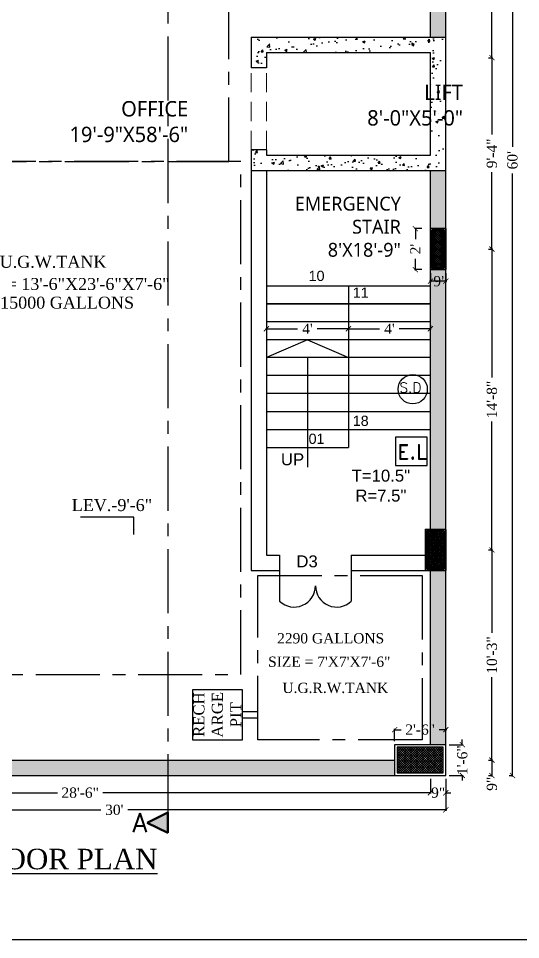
# Model space of a CAD drawing. Header units: inches. Extents: x 137014 to 144844, y -150241 to -148176.
# Drawn here: x 137308 to 137602, y -150239 to -149700 of the extents above; entities that cross this region are included whole.
import ezdxf

# ---------------------------------------------------------------- set-up
doc = ezdxf.new("R2010")
doc.units = ezdxf.units.IN
doc.header["$LTSCALE"] = 15
doc.header["$MEASUREMENT"] = 0
doc.header["$PDMODE"] = 2
for name, pattern in [('ACAD_ISO04W100', [30, 24, -3, 0, -3]), ('CENTER', [2, 1.25, -0.25, 0.25, -0.25]), ('DASHEDX2', [1.5, 1, -0.5]), ('HIDDEN', [0.375, 0.25, -0.125])]:
    doc.linetypes.add(name, pattern=pattern)
doc.layers.get('0').update_dxf_attribs({"linetype": 'CONTINUOUS'})
doc.layers.get('Defpoints').update_dxf_attribs({"linetype": 'CONTINUOUS'})
for name, color, linetype in [('center line', 7, 'ACAD_ISO04W100'), ('COLUMN', 4, 'CONTINUOUS'), ('Column Hatch', 32, 'CONTINUOUS'), ('dimenion', 8, 'CONTINUOUS'), ('door', 74, 'CONTINUOUS'), ('dooted', 7, 'DASHEDX2'), ('HACH', 8, 'CONTINUOUS'), ('HATCH', 252, 'CONTINUOUS'), ('stair', 31, 'CONTINUOUS'), ('TEXT', 2, 'CONTINUOUS'), ('TXT', 3, 'CONTINUOUS')]:
    doc.layers.add(name, color=color, linetype=linetype)
for name, color, linetype, lineweight in [('DIMENSION', 251, 'CONTINUOUS', 15), ('DOTTED', 255, 'HIDDEN', 5), ('tex2', 2, 'CONTINUOUS', 0), ('WALL', 1, 'CONTINUOUS', 30), ('WALLS', 1, 'CONTINUOUS', 50)]:
    doc.layers.add(name, color=color, linetype=linetype, lineweight=lineweight)
doc.styles.add('arial', font='times.ttf')
doc.styles.add('ROMANS', font='romans.shx')
doc.styles.get("Standard").update_dxf_attribs({"font": 'romand.shx', "height": 8})
doc.styles.add('times', font='times.ttf', dxfattribs={"height": 6})
doc.dimstyles.new('ms-4', dxfattribs={"dimscale": 96, "dimtxt": 0.0625, "dimasz": 0.03125, "dimexe": 0.03125, "dimexo": 0.03125, "dimgap": 0.02, "dimtad": 0, "dimdec": 1, "dimzin": 0, "dimdsep": 46, "dimlunit": 4, "dimtxsty": 'arial', "dimblk": 'ARCHTICK', "dimcen": 0.09, "dimdle": 0.03125, "dimclrt": 3, "dimadec": 0, "dimazin": 0, "dimtfac": 1, "dimtdec": 1, "dimtofl": 0, "dimtmove": 2, "dimatfit": 3, "dimfxl": 1, "dimtolj": 1, "dimtzin": 0, "dimarcsym": 0})
doc.dimstyles.new('NAUMAN', dxfattribs={"dimtxt": 7, "dimasz": 3, "dimexe": 0.5, "dimexo": 2, "dimgap": 3, "dimtad": 0, "dimdec": 1, "dimzin": 0, "dimdsep": 46, "dimlunit": 4, "dimtxsty": 'times', "dimblk1": 'ARCHTICK', "dimblk2": 'ARCHTICK', "dimsah": 1, "dimcen": 0, "dimdle": 0.5, "dimclrd": 256, "dimclre": 256, "dimclrt": 2, "dimadec": 0, "dimazin": 0, "dimtfac": 1, "dimtdec": 1, "dimtix": 1, "dimtofl": 0, "dimtmove": 1, "dimatfit": 3, "dimldrblk": 'ARCHTICK', "dimfxl": 4, "dimtolj": 1, "dimtzin": 0, "dimarcsym": 0})
pattern_1 = [(50, (0, 0), (14.34520365, -1.2550427), [1.5, -16.5]), (355, (0, 0), (-2.7750267, 15.0438427), [1.2, -13.2]), (100.4514445, (1.195, -0.105), (11.5701769, 13.7887998), [1.2748038, -14.0228422]), (46.1842, (0, 4), (21.3448266, -3.3103856), [2.25, -24.75]), (96.635635, (1.779, 3.724), (18.693239, 19.482372), [1.9122068, -21.0342752]), (351.184164, (0, 4), (18.693239, 19.482372), [1.8, -19.8]), (21, (2, 3), (11.93814104, -8.0523778), [1.5, -16.5]), (326, (2, 3), (4.8663066, 14.5030009), [1.2, -13.2]), (71.451445, (2.995, 2.329), (16.8044475, 6.4506231), [1.2748038, -14.0228422]), (37.5, (0, 0), (0.2431971, 6.65787708), [0, -13.04, 0, -13.4, 0, -13.25]), (7.5, (0, 0), (5.26139075, 7.88823424), [0, -7.64, 0, -12.74, 0, -5.05]), (327.5, (-4.46, 0), (10.67644872, -0.45109743), [0, -5, 0, -15.6, 0, -20.7]), (317.5, (-6.46, 0), (11.6637234, 2.00209965), [0, -6.5, 0, -10.36, 0, -14.7])]

# ---------------------------------------------------------------- blocks, each defined once
blk = doc.blocks.new('_ARCHTICK')
at = {"color": 0, "linetype": 'ByBlock', "const_width": 0.15}
blk.add_lwpolyline([(-0.5, -0.5), (0.5, 0.5)], dxfattribs=at)
blk = doc.blocks.new('*D108')
at = {"layer": 'Defpoints', "color": 0, "ltscale": 5, "transparency": 16777216}
for p in [(137207.64, -150143.09), (137549.64, -150143.09), (137207.64, -150153.16)]:
    blk.add_point(p, dxfattribs=at)
at = {"layer": 'dimenion', "lineweight": -2, "ltscale": 5, "transparency": 16777216}
for p, q in [((137207.64, -150145.09), (137207.64, -150153.66)), ((137549.64, -150145.09), (137549.64, -150153.66)), ((137207.14, -150153.16), (137331.24, -150153.16)), ((137550.14, -150153.16), (137357.91, -150153.16))]:
    blk.add_line(p, q, dxfattribs=at)
at = {"layer": 'dimenion', "lineweight": -2, "ltscale": 5, "transparency": 16777216, "xscale": 3, "yscale": 3, "zscale": 3, "rotation": 180}
blk.add_blockref('_ARCHTICK', (137207.64, -150153.16), dxfattribs=at)
at = {"layer": 'dimenion', "lineweight": -2, "ltscale": 5, "transparency": 16777216, "xscale": 3, "yscale": 3, "zscale": 3}
blk.add_blockref('_ARCHTICK', (137549.64, -150153.16), dxfattribs=at)
at = {"layer": 'dimenion', "color": 2, "ltscale": 5, "transparency": 16777216, "insert": (137344.58, -150153.16), "char_height": 6, "attachment_point": 5, "style": 'times'}
blk.add_mtext('\\A1;28\'-6"', dxfattribs=at)
blk = doc.blocks.new('*D110')
at = {"layer": 'Defpoints', "color": 0, "ltscale": 5, "transparency": 16777216}
for p in [(137549.64, -150143.09), (137558.64, -150143.09), (137549.64, -150153.16)]:
    blk.add_point(p, dxfattribs=at)
at = {"layer": 'dimenion', "lineweight": -2, "ltscale": 5, "transparency": 16777216}
for p, q in [((137549.64, -150145.09), (137549.64, -150153.66)), ((137558.64, -150145.09), (137558.64, -150153.66)), ((137549.64, -150153.16), (137546.64, -150153.16)), ((137558.64, -150153.16), (137561.64, -150153.16))]:
    blk.add_line(p, q, dxfattribs=at)
at = {"layer": 'dimenion', "lineweight": -2, "ltscale": 5, "transparency": 16777216, "xscale": 3, "yscale": 3, "zscale": 3}
blk.add_blockref('_ARCHTICK', (137549.64, -150153.16), dxfattribs=at)
at = {"layer": 'dimenion', "lineweight": -2, "ltscale": 5, "transparency": 16777216, "xscale": 3, "yscale": 3, "zscale": 3, "rotation": 180}
blk.add_blockref('_ARCHTICK', (137558.64, -150153.16), dxfattribs=at)
at = {"layer": 'dimenion', "color": 2, "ltscale": 5, "transparency": 16777216, "insert": (137554.14, -150153.16), "char_height": 6, "attachment_point": 5, "style": 'times'}
blk.add_mtext('\\A1;9"', dxfattribs=at)
blk = doc.blocks.new('*D111')
at = {"layer": 'Defpoints', "color": 0, "ltscale": 5, "transparency": 16777216}
for p in [(137198.64, -150143.09), (137558.64, -150143.09), (137198.64, -150163.2)]:
    blk.add_point(p, dxfattribs=at)
at = {"layer": 'dimenion', "lineweight": -2, "ltscale": 5, "transparency": 16777216}
for p, q in [((137198.64, -150145.09), (137198.64, -150163.7)), ((137558.64, -150145.09), (137558.64, -150163.7)), ((137198.14, -150163.2), (137356.67, -150163.2)), ((137559.14, -150163.2), (137372.39, -150163.2))]:
    blk.add_line(p, q, dxfattribs=at)
at = {"layer": 'dimenion', "lineweight": -2, "ltscale": 5, "transparency": 16777216, "xscale": 3, "yscale": 3, "zscale": 3, "rotation": 180}
blk.add_blockref('_ARCHTICK', (137198.64, -150163.2), dxfattribs=at)
at = {"layer": 'dimenion', "lineweight": -2, "ltscale": 5, "transparency": 16777216, "xscale": 3, "yscale": 3, "zscale": 3}
blk.add_blockref('_ARCHTICK', (137558.64, -150163.2), dxfattribs=at)
at = {"layer": 'dimenion', "color": 2, "ltscale": 5, "transparency": 16777216, "insert": (137364.53, -150163.2), "char_height": 6, "attachment_point": 5, "style": 'times'}
blk.add_mtext("\\A1;30'", dxfattribs=at)
blk = doc.blocks.new('*D112')
at = {"layer": 'Defpoints', "color": 0, "ltscale": 5, "transparency": 16777216}
for p in [(137501.64, -149877.59), (137549.64, -149877.59), (137549.64, -149881.65)]:
    blk.add_point(p, dxfattribs=at)
at = {"layer": 'dimenion', "lineweight": -2, "ltscale": 5, "transparency": 16777216}
for p, q in [((137501.14, -149881.65), (137519.89, -149881.65)), ((137501.64, -149879.59), (137501.64, -149882.15)), ((137550.14, -149881.65), (137531.4, -149881.65)), ((137549.64, -149879.59), (137549.64, -149882.15))]:
    blk.add_line(p, q, dxfattribs=at)
at = {"layer": 'dimenion', "lineweight": -2, "ltscale": 5, "transparency": 16777216, "xscale": 3, "yscale": 3, "zscale": 3, "rotation": 180}
blk.add_blockref('_ARCHTICK', (137501.64, -149881.65), dxfattribs=at)
at = {"layer": 'dimenion', "lineweight": -2, "ltscale": 5, "transparency": 16777216, "xscale": 3, "yscale": 3, "zscale": 3}
blk.add_blockref('_ARCHTICK', (137549.64, -149881.65), dxfattribs=at)
at = {"layer": 'dimenion', "color": 2, "ltscale": 5, "transparency": 16777216, "insert": (137525.64, -149881.65), "char_height": 6, "attachment_point": 5, "style": 'times'}
blk.add_mtext("\\A1;4'", dxfattribs=at)
blk = doc.blocks.new('*D113')
at = {"layer": 'Defpoints', "color": 0, "ltscale": 5, "transparency": 16777216}
for p in [(137453.64, -149877.59), (137501.64, -149877.59), (137453.64, -149881.65)]:
    blk.add_point(p, dxfattribs=at)
at = {"layer": 'dimenion', "lineweight": -2, "ltscale": 5, "transparency": 16777216}
for p, q in [((137453.14, -149881.65), (137471.89, -149881.65)), ((137453.64, -149879.59), (137453.64, -149882.15)), ((137502.14, -149881.65), (137483.4, -149881.65)), ((137501.64, -149879.59), (137501.64, -149882.15))]:
    blk.add_line(p, q, dxfattribs=at)
at = {"layer": 'dimenion', "lineweight": -2, "ltscale": 5, "transparency": 16777216, "xscale": 3, "yscale": 3, "zscale": 3, "rotation": 180}
blk.add_blockref('_ARCHTICK', (137453.64, -149881.65), dxfattribs=at)
at = {"layer": 'dimenion', "lineweight": -2, "ltscale": 5, "transparency": 16777216, "xscale": 3, "yscale": 3, "zscale": 3}
blk.add_blockref('_ARCHTICK', (137501.64, -149881.65), dxfattribs=at)
at = {"layer": 'dimenion', "color": 2, "ltscale": 5, "transparency": 16777216, "insert": (137477.64, -149881.65), "char_height": 6, "attachment_point": 5, "style": 'times'}
blk.add_mtext("\\A1;4'", dxfattribs=at)
blk = doc.blocks.new('*D119')
at = {"layer": 'Defpoints', "color": 0, "ltscale": 5, "transparency": 16777216}
for p in [(137546.64, -149823.09), (137540.8, -149847.09), (137546.64, -149847.09)]:
    blk.add_point(p, dxfattribs=at)
at = {"layer": 'dimenion', "lineweight": -2, "ltscale": 5, "transparency": 16777216}
for p, q in [((137544.64, -149823.09), (137540.3, -149823.09)), ((137540.8, -149822.59), (137540.8, -149829.36)), ((137540.8, -149847.59), (137540.8, -149840.82)), ((137544.64, -149847.09), (137540.3, -149847.09))]:
    blk.add_line(p, q, dxfattribs=at)
at = {"layer": 'dimenion', "lineweight": -2, "ltscale": 5, "transparency": 16777216, "xscale": 3, "yscale": 3, "zscale": 3}
for p, rotation in [((137540.8, -149823.09), 90), ((137540.8, -149847.09), 270)]:
    blk.add_blockref('_ARCHTICK', p, dxfattribs=dict(at, rotation=rotation))
at = {"layer": 'dimenion', "color": 2, "ltscale": 5, "transparency": 16777216, "insert": (137540.8, -149835.09), "char_height": 6, "attachment_point": 5, "rotation": 90, "style": 'times'}
blk.add_mtext("\\A1;2'", dxfattribs=at)
blk = doc.blocks.new('*D120')
at = {"layer": 'Defpoints', "color": 0, "ltscale": 5, "transparency": 16777216}
for p in [(137549.64, -149847.09), (137558.64, -149847.09), (137549.64, -149853.87)]:
    blk.add_point(p, dxfattribs=at)
at = {"layer": 'dimenion', "lineweight": -2, "ltscale": 5, "transparency": 16777216}
for p, q in [((137549.64, -149849.09), (137549.64, -149854.37)), ((137558.64, -149849.09), (137558.64, -149854.37)), ((137559.14, -149853.87), (137549.14, -149853.87))]:
    blk.add_line(p, q, dxfattribs=at)
at = {"layer": 'dimenion', "lineweight": -2, "ltscale": 5, "transparency": 16777216, "xscale": 3, "yscale": 3, "zscale": 3, "rotation": 180}
blk.add_blockref('_ARCHTICK', (137549.64, -149853.87), dxfattribs=at)
at = {"layer": 'dimenion', "lineweight": -2, "ltscale": 5, "transparency": 16777216, "xscale": 3, "yscale": 3, "zscale": 3}
blk.add_blockref('_ARCHTICK', (137558.64, -149853.87), dxfattribs=at)
at = {"layer": 'dimenion', "color": 2, "ltscale": 5, "transparency": 16777216, "insert": (137555.44, -149853.87), "char_height": 6, "attachment_point": 5, "style": 'times'}
blk.add_mtext('\\A1;9"', dxfattribs=at)
blk = doc.blocks.new('ddd')
at = {"layer": 'Column Hatch', "lineweight": 35}
h = blk.add_hatch(dxfattribs=at)
h.set_pattern_fill('ANSI37', color=256, scale=6, angle=270)
h.paths.add_polyline_path([(1, -23), (11, -23), (11, -1), (1, -1)])
at = {"layer": 'COLUMN', "lineweight": 35}
blk.add_lwpolyline([(0, -24), (12, -24), (12, 0), (0, 0)], close=True, dxfattribs=at)
at = {"layer": 'Column Hatch', "lineweight": 35}
blk.add_lwpolyline([(1, -23), (11, -23), (11, -1), (1, -1)], close=True, dxfattribs=at)
blk = doc.blocks.new('VFGBDFDGH')
at = {"layer": 'center line', "linetype": 'CENTER', "ltscale": 2}
for p, q in [((137416.66, -149537.91), (137200.66, -149537.91)), ((137200.66, -149537.91), (137200.66, -149783.91)), ((137416.66, -149783.91), (137416.66, -149537.91)), ((137200.66, -149783.91), (137416.66, -149783.91))]:
    blk.add_line(p, q, dxfattribs=at)
at = {"layer": 'tex2', "ltscale": 3, "char_height": 7, "width": 183.226, "attachment_point": 5, "style": 'times'}
for s, insert in [('\\A1;U.G.W.TANK', (137320.31, -149615.61)), ('\\A1;FOR F.F', (137321.03, -149626.29)), ('\\A1;SIZE = 17\'X19\'X7\'-6"', (137321.7, -149636.17)), ('\\A1;15000 GALLONS', (137318.58, -149645.33))]:
    blk.add_mtext(s, dxfattribs=dict(at, insert=insert))
blk = doc.blocks.new('GHUKGLKLHJKLJHLKJL')
at = {"layer": 'center line', "linetype": 'CENTER', "ltscale": 2}
blk.add_lwpolyline([(137420.55, -150083.91), (137420.55, -149783.91), (137240.55, -149783.91), (137240.55, -150083.91)], close=True, dxfattribs=at)
at = {"layer": 'tex2', "ltscale": 3, "char_height": 7, "width": 183.226, "attachment_point": 5, "style": 'times'}
for s, insert in [('\\A1;U.G.W.TANK', (137310.7, -149842.6)), ('\\A1;SIZE = 13\'-6"X23\'-6"X7\'-6"', (137318.71, -149855.54)), ('\\A1;15000 GALLONS', (137318.91, -149866.47))]:
    blk.add_mtext(s, dxfattribs=dict(at, insert=insert))
blk = doc.blocks.new('C BGFDHDGHDH')
at = {"layer": 'center line', "linetype": 'CENTER', "ltscale": 2}
for p, q in [((137430.54, -150122.29), (137430.54, -150026.09)), ((137430.54, -150026.09), (137526.74, -150026.09)), ((137526.74, -150026.09), (137526.74, -150122.29)), ((137526.74, -150122.29), (137430.54, -150122.29))]:
    blk.add_line(p, q, dxfattribs=at)
at = {"layer": 'center line', "linetype": 'CENTER', "ltscale": 5}
for p, q in [((137392.39, -150093.03), (137392.39, -150122.29)), ((137421.54, -150093.03), (137392.39, -150093.03)), ((137421.54, -150122.29), (137421.54, -150093.03)), ((137430.54, -150105.91), (137421.54, -150105.91)), ((137430.54, -150109.63), (137421.54, -150109.63)), ((137392.39, -150122.29), (137421.54, -150122.29))]:
    blk.add_line(p, q, dxfattribs=at)
at = {"layer": 'tex2', "ltscale": 3, "char_height": 6, "width": 104.9997, "attachment_point": 5, "style": 'times'}
for s, insert in [('\\A1;2290 GALLONS', (137473.21, -150062.83)), ('\\A1;SIZE = 7\'X7\'X7\'-6"', (137472.4, -150076.54)), ('\\A1;U.G.R.W.TANK', (137475.95, -150091.88))]:
    blk.add_mtext(s, dxfattribs=dict(at, insert=insert))
at = {"layer": 'TEXT', "insert": (137406.85, -150107.51), "char_height": 6.48, "attachment_point": 5, "rotation": 89.7998, "style": 'arial'}
blk.add_mtext('RECH\\PARGE\\PPIT', dxfattribs=at)
blk = doc.blocks.new('*D295')
at = {"layer": 'Defpoints', "color": 0, "ltscale": 5, "transparency": 16777216}
for p in [(137585.64, -149561.09), (137585.64, -149723.09), (137585.64, -149723.09)]:
    blk.add_point(p, dxfattribs=at)
at = {"layer": 'HATCH', "lineweight": -2, "ltscale": 5, "transparency": 16777216}
for p, q in [((137583.64, -149561.09), (137585.14, -149561.09)), ((137585.64, -149560.59), (137585.64, -149629.18)), ((137585.64, -149723.59), (137585.64, -149655)), ((137583.64, -149723.09), (137585.14, -149723.09))]:
    blk.add_line(p, q, dxfattribs=at)
at = {"layer": 'HATCH', "lineweight": -2, "ltscale": 5, "transparency": 16777216, "xscale": 3, "yscale": 3, "zscale": 3}
for p, rotation in [((137585.64, -149561.09), 90), ((137585.64, -149723.09), 270)]:
    blk.add_blockref('_ARCHTICK', p, dxfattribs=dict(at, rotation=rotation))
at = {"layer": 'HATCH', "color": 2, "ltscale": 5, "transparency": 16777216, "insert": (137585.64, -149642.09), "char_height": 6, "attachment_point": 5, "rotation": 90, "style": 'times'}
blk.add_mtext('\\A1;13\'-6"', dxfattribs=at)
blk = doc.blocks.new('*D296')
at = {"layer": 'Defpoints', "color": 0, "ltscale": 5, "transparency": 16777216}
for p in [(137585.64, -149723.09), (137585.64, -149835.09), (137585.64, -149835.09)]:
    blk.add_point(p, dxfattribs=at)
at = {"layer": 'HATCH', "lineweight": -2, "ltscale": 5, "transparency": 16777216}
for p, q in [((137583.64, -149723.09), (137585.14, -149723.09)), ((137585.64, -149722.59), (137585.64, -149768.05)), ((137585.64, -149835.59), (137585.64, -149790.13)), ((137583.64, -149835.09), (137585.14, -149835.09))]:
    blk.add_line(p, q, dxfattribs=at)
at = {"layer": 'HATCH', "lineweight": -2, "ltscale": 5, "transparency": 16777216, "xscale": 3, "yscale": 3, "zscale": 3}
for p, rotation in [((137585.64, -149723.09), 90), ((137585.64, -149835.09), 270)]:
    blk.add_blockref('_ARCHTICK', p, dxfattribs=dict(at, rotation=rotation))
at = {"layer": 'HATCH', "color": 2, "ltscale": 5, "transparency": 16777216, "insert": (137585.64, -149779.09), "char_height": 6, "attachment_point": 5, "rotation": 90, "style": 'times'}
blk.add_mtext('\\A1;9\'-4"', dxfattribs=at)
blk = doc.blocks.new('*D297')
at = {"layer": 'Defpoints', "color": 0, "ltscale": 5, "transparency": 16777216}
for p in [(137585.64, -149835.09), (137585.64, -150011.09), (137585.64, -150011.09)]:
    blk.add_point(p, dxfattribs=at)
at = {"layer": 'HATCH', "lineweight": -2, "ltscale": 5, "transparency": 16777216}
for p, q in [((137583.64, -149835.09), (137585.14, -149835.09)), ((137585.64, -149834.59), (137585.64, -149910.18)), ((137585.64, -150011.59), (137585.64, -149936)), ((137583.64, -150011.09), (137585.14, -150011.09))]:
    blk.add_line(p, q, dxfattribs=at)
at = {"layer": 'HATCH', "lineweight": -2, "ltscale": 5, "transparency": 16777216, "xscale": 3, "yscale": 3, "zscale": 3}
for p, rotation in [((137585.64, -149835.09), 90), ((137585.64, -150011.09), 270)]:
    blk.add_blockref('_ARCHTICK', p, dxfattribs=dict(at, rotation=rotation))
at = {"layer": 'HATCH', "color": 2, "ltscale": 5, "transparency": 16777216, "insert": (137585.64, -149923.09), "char_height": 6, "attachment_point": 5, "rotation": 90, "style": 'times'}
blk.add_mtext('\\A1;14\'-8"', dxfattribs=at)
blk = doc.blocks.new('*D298')
at = {"layer": 'Defpoints', "color": 0, "ltscale": 5, "transparency": 16777216}
for p in [(137585.64, -150011.09), (137585.64, -150134.09), (137585.64, -150134.09)]:
    blk.add_point(p, dxfattribs=at)
at = {"layer": 'HATCH', "lineweight": -2, "ltscale": 5, "transparency": 16777216}
for p, q in [((137583.64, -150011.09), (137585.14, -150011.09)), ((137585.64, -150010.59), (137585.64, -150059.68)), ((137585.64, -150134.59), (137585.64, -150085.5)), ((137583.64, -150134.09), (137585.14, -150134.09))]:
    blk.add_line(p, q, dxfattribs=at)
at = {"layer": 'HATCH', "lineweight": -2, "ltscale": 5, "transparency": 16777216, "xscale": 3, "yscale": 3, "zscale": 3}
for p, rotation in [((137585.64, -150011.09), 90), ((137585.64, -150134.09), 270)]:
    blk.add_blockref('_ARCHTICK', p, dxfattribs=dict(at, rotation=rotation))
at = {"layer": 'HATCH', "color": 2, "ltscale": 5, "transparency": 16777216, "insert": (137585.64, -150072.59), "char_height": 6, "attachment_point": 5, "rotation": 90, "style": 'times'}
blk.add_mtext('\\A1;10\'-3"', dxfattribs=at)
blk = doc.blocks.new('*D299')
at = {"layer": 'Defpoints', "color": 0, "ltscale": 5, "transparency": 16777216}
for p in [(137585.64, -150134.09), (137585.64, -150143.09), (137585.64, -150143.09)]:
    blk.add_point(p, dxfattribs=at)
at = {"layer": 'HATCH', "lineweight": -2, "ltscale": 5, "transparency": 16777216}
for p, q in [((137583.64, -150134.09), (137585.14, -150134.09)), ((137585.64, -150133.59), (137585.64, -150143.59)), ((137583.64, -150143.09), (137585.14, -150143.09))]:
    blk.add_line(p, q, dxfattribs=at)
at = {"layer": 'HATCH', "lineweight": -2, "ltscale": 5, "transparency": 16777216, "xscale": 3, "yscale": 3, "zscale": 3}
for p, rotation in [((137585.64, -150134.09), 90), ((137585.64, -150143.09), 270)]:
    blk.add_blockref('_ARCHTICK', p, dxfattribs=dict(at, rotation=rotation))
at = {"layer": 'HATCH', "color": 2, "ltscale": 5, "transparency": 16777216, "insert": (137585.64, -150147.93), "char_height": 6, "attachment_point": 5, "rotation": 90, "style": 'times'}
blk.add_mtext('\\A1;9"', dxfattribs=at)
blk = doc.blocks.new('*D300')
at = {"layer": 'Defpoints', "color": 0, "ltscale": 5, "transparency": 16777216}
for p in [(137597.64, -149423.09), (137597.64, -150143.09), (137597.64, -150143.09)]:
    blk.add_point(p, dxfattribs=at)
at = {"layer": 'HATCH', "lineweight": -2, "ltscale": 5, "transparency": 16777216}
for p, q in [((137595.64, -149423.09), (137597.14, -149423.09)), ((137597.64, -149422.59), (137597.64, -149775.24)), ((137597.64, -150143.59), (137597.64, -149790.94)), ((137595.64, -150143.09), (137597.14, -150143.09))]:
    blk.add_line(p, q, dxfattribs=at)
at = {"layer": 'HATCH', "lineweight": -2, "ltscale": 5, "transparency": 16777216, "xscale": 3, "yscale": 3, "zscale": 3}
for p, rotation in [((137597.64, -149423.09), 90), ((137597.64, -150143.09), 270)]:
    blk.add_blockref('_ARCHTICK', p, dxfattribs=dict(at, rotation=rotation))
at = {"layer": 'HATCH', "color": 2, "ltscale": 5, "transparency": 16777216, "insert": (137597.64, -149783.09), "char_height": 6, "attachment_point": 5, "rotation": 90, "style": 'times'}
blk.add_mtext("\\A1;60'", dxfattribs=at)
blk = doc.blocks.new('*D482')
at = {"layer": 'Defpoints', "color": 0, "ltscale": 5, "transparency": 16777216}
for p in [(137558.64, -150116.28), (137528.64, -150125.09), (137558.64, -150125.09)]:
    blk.add_point(p, dxfattribs=at)
at = {"layer": 'dimenion', "lineweight": -2, "ltscale": 5, "transparency": 16777216}
for p, q in [((137528.14, -150116.28), (137532.52, -150116.28)), ((137528.64, -150123.09), (137528.64, -150115.78)), ((137559.14, -150116.28), (137554.77, -150116.28)), ((137558.64, -150123.09), (137558.64, -150115.78))]:
    blk.add_line(p, q, dxfattribs=at)
at = {"layer": 'dimenion', "lineweight": -2, "ltscale": 5, "transparency": 16777216, "xscale": 3, "yscale": 3, "zscale": 3, "rotation": 180}
blk.add_blockref('_ARCHTICK', (137528.64, -150116.28), dxfattribs=at)
at = {"layer": 'dimenion', "lineweight": -2, "ltscale": 5, "transparency": 16777216, "xscale": 3, "yscale": 3, "zscale": 3}
blk.add_blockref('_ARCHTICK', (137558.64, -150116.28), dxfattribs=at)
at = {"layer": 'dimenion', "color": 2, "ltscale": 5, "transparency": 16777216, "insert": (137543.64, -150116.28), "char_height": 6, "attachment_point": 5, "style": 'times'}
blk.add_mtext('\\A1;2\'-6"', dxfattribs=at)
blk = doc.blocks.new('*D483')
at = {"layer": 'Defpoints', "color": 0, "ltscale": 5, "transparency": 16777216}
for p in [(137558.64, -150125.09), (137558.64, -150143.09), (137568.29, -150143.09)]:
    blk.add_point(p, dxfattribs=at)
at = {"layer": 'HATCH', "lineweight": -2, "ltscale": 5, "transparency": 16777216}
for p, q in [((137560.64, -150125.09), (137568.79, -150125.09)), ((137568.29, -150125.09), (137568.29, -150122.09)), ((137560.64, -150143.09), (137568.79, -150143.09)), ((137568.29, -150143.09), (137568.29, -150146.09))]:
    blk.add_line(p, q, dxfattribs=at)
at = {"layer": 'HATCH', "lineweight": -2, "ltscale": 5, "transparency": 16777216, "xscale": 3, "yscale": 3, "zscale": 3}
for p, rotation in [((137568.29, -150125.09), 270), ((137568.29, -150143.09), 90)]:
    blk.add_blockref('_ARCHTICK', p, dxfattribs=dict(at, rotation=rotation))
at = {"layer": 'HATCH', "color": 2, "ltscale": 5, "transparency": 16777216, "insert": (137568.29, -150134.09), "char_height": 6, "attachment_point": 5, "rotation": 90, "style": 'times'}
blk.add_mtext('\\A1;1\'-6"', dxfattribs=at)

msp = doc.modelspace()

# ---------------------------------------------------------------- hatches: boundary and pattern name
at = {"layer": 'Column Hatch', "lineweight": 35}
h = msp.add_hatch(dxfattribs=at)
h.set_pattern_fill('ANSI37', color=256, scale=0.25)
h.set_pattern_definition([(45, (137549.64386, -149982.0881), (-0.561266, 0.561266), []), (135, (137549.64386, -149982.0881), (-0.561266, -0.561266), [])])
h.paths.add_polyline_path([(137550.64386, -149824.08812), (137557.64386, -149824.08812), (137557.64386, -149846.08812), (137550.64386, -149846.08812)])
at = {"layer": 'Column Hatch'}
h = msp.add_hatch(dxfattribs=at)
h.set_pattern_fill('ANSI37', color=256, scale=8)
h.set_pattern_definition([(45, (18, -133.2314), (-0.707106781, 0.707106781), []), (135, (18, -133.2314), (-0.707106781, -0.707106781), [])])
h.paths.add_polyline_path([(137557.14386, -150141.58812), (137557.14386, -150126.58812), (137530.14386, -150126.58812), (137530.14386, -150128.83812), (137530.14386, -150141.58812)])
at = {"layer": 'DIMENSION', "ltscale": 5}
msp.add_hatch(color=256, dxfattribs=at).paths.add_polyline_path([(137383.82334, -150170.7674), (137395.85084, -150176.70411), (137395.85084, -150164.8307)])
at = {"layer": 'HATCH', "ltscale": 5}
h = msp.add_hatch(dxfattribs=at)
h.set_pattern_fill('AR-CONC', color=256, scale=2, style=0)
h.set_pattern_definition(pattern_1)
h.paths.add_polyline_path([(137549.64386, -149423.08812), (137468.64386, -149423.08812), (137468.64386, -149432.08812), (137549.64386, -149432.08812)])
h.paths.add_polyline_path([(137444.64386, -149423.08812), (137395.85084, -149423.08812), (137395.85084, -149432.08812), (137444.64386, -149432.08812)])
h.paths.add_polyline_path([(137395.85084, -149423.08812), (137213.64386, -149423.08812), (137213.64386, -149432.08812), (137395.85084, -149432.08812)])
h.paths.add_polyline_path([(137207.64386, -149447.08812), (137198.64386, -149447.08812), (137198.64386, -149549.08812), (137207.64386, -149549.08812)])
h.paths.add_polyline_path([(137207.64386, -149573.08812), (137198.64386, -149573.08812), (137198.64386, -149711.08812), (137207.64386, -149711.08812)])
h.paths.add_polyline_path([(137558.64386, -149447.08812), (137549.64386, -149447.08812), (137549.64386, -149549.08812), (137558.64386, -149549.08812)])
h.paths.add_polyline_path([(137558.64386, -149573.08812), (137549.64386, -149573.08812), (137549.64386, -149666.08812), (137549.64386, -149711.08812), (137558.64386, -149711.08812), (137558.64386, -149666.08812)])
h.paths.add_polyline_path([(137207.64386, -149735.08812), (137198.64386, -149735.08812), (137198.64386, -149823.08812), (137207.64386, -149823.08812)])
h.paths.add_polyline_path([(137207.64386, -149847.08812), (137198.64386, -149847.08812), (137198.64386, -149999.08812), (137207.64386, -149999.08812)])
h.paths.add_polyline_path([(137207.64386, -150029.08812), (137207.64386, -150023.08812), (137198.64386, -150023.08812), (137198.64386, -150125.08812), (137207.64386, -150125.08812)])
h.paths.add_polyline_path([(137395.85084, -150134.08812), (137228.64386, -150134.08812), (137228.64386, -150143.08812), (137395.85084, -150143.08812)])
h.paths.add_polyline_path([(137528.64386, -150134.08812), (137395.85084, -150134.08812), (137395.85084, -150143.08812), (137528.64386, -150143.08812)])
h.paths.add_polyline_path([(137558.64386, -150023.08812), (137549.64386, -150023.08812), (137549.64386, -150125.08812), (137558.64386, -150125.08812)])
h.paths.add_polyline_path([(137558.64386, -149847.08812), (137549.64386, -149847.08812), (137549.64386, -149999.08812), (137558.64386, -149999.08812)])
h.paths.add_polyline_path([(137558.64386, -149789.08812), (137549.64386, -149789.08812), (137549.64386, -149823.08812), (137558.64386, -149823.08812)])
h = msp.add_hatch(dxfattribs=at)
h.set_pattern_fill('AR-CONC', color=256, scale=2, style=0)
h.set_pattern_definition(pattern_1)
h.paths.add_polyline_path([(137558.64386, -149711.08812), (137444.64386, -149711.08812), (137444.64386, -149729.08812), (137453.64386, -149729.08812), (137453.64386, -149720.08812), (137549.64386, -149720.08812), (137549.64386, -149780.08812), (137453.64386, -149780.08812), (137453.64386, -149777.08812), (137444.64386, -149777.08812), (137444.64386, -149789.08812), (137558.64386, -149789.08812)])

# ---------------------------------------------------------------- linework, layer by layer
at = {"ltscale": 0.22}
msp.add_lwpolyline([(137547.62219, -149945.16147), (137529.26293, -149945.16147), (137529.26293, -149961.66065), (137547.62219, -149961.66065)], close=True, dxfattribs=at)
msp.add_circle((137539.25481, -149917.07279), 8.55115, dxfattribs=at)
at = {"layer": 'COLUMN', "lineweight": 35}
msp.add_lwpolyline([(137549.64386, -149823.08812), (137558.64386, -149823.08812), (137558.64386, -149847.08812), (137549.64386, -149847.08812)], close=True, dxfattribs=at)
at = {"layer": 'COLUMN'}
msp.add_lwpolyline([(137558.64386, -150125.08812), (137528.64386, -150125.08812), (137528.64386, -150125.08812), (137528.64386, -150143.08812), (137558.64386, -150143.08812), (137558.64386, -150125.08812)], dxfattribs=at)
at = {"layer": 'Column Hatch', "lineweight": 35}
msp.add_lwpolyline([(137550.64386, -149824.08812), (137557.64386, -149824.08812), (137557.64386, -149846.08812), (137550.64386, -149846.08812)], close=True, dxfattribs=at)
at = {"layer": 'Column Hatch'}
msp.add_lwpolyline([(137557.14386, -150126.58812), (137530.14386, -150126.58812), (137530.14386, -150128.83812), (137530.14386, -150141.58812), (137557.14386, -150141.58812)], close=True, dxfattribs=at)
at = {"layer": 'door'}
for p, q in [((137461.31407, -150023.08812), (137461.31407, -150041.08812)), ((137503.31407, -150023.08812), (137503.31407, -150041.08812))]:
    msp.add_line(p, q, dxfattribs=at)
for centre, start, end in [((137469.88549, -150032.08812), 226.397181, 0), ((137494.74264, -150032.08812), 180, 313.602819)]:
    msp.add_arc(centre, 12.42857, start, end, dxfattribs=at)
at = {"layer": 'dooted', "linetype": 'CENTER', "ltscale": 2}
msp.add_line((137395.85084, -149410.63575), (137395.85084, -150176.70411), dxfattribs=at)
at = {"layer": 'DOTTED', "ltscale": 3}
for p, q in [((137444.64386, -149777.08812), (137444.64386, -149729.08812)), ((137453.64386, -149777.08812), (137453.64386, -149729.08812))]:
    msp.add_line(p, q, dxfattribs=at)
at = {"layer": 'stair'}
for p, q in [((137453.64386, -149856.58812), (137549.64386, -149856.58812)), ((137501.64386, -149856.58812), (137501.64386, -149951.08812)), ((137453.64386, -149867.08812), (137549.64386, -149867.08812)), ((137501.64386, -149867.08812), (137453.64386, -149867.08812)), ((137477.64386, -149867.08812), (137468.64386, -149867.08812)), ((137549.64386, -149867.08812), (137501.64386, -149867.08812)), ((137525.64386, -149867.08812), (137516.64386, -149867.08812)), ((137501.64386, -149877.58812), (137453.64386, -149877.58812)), ((137549.64386, -149877.58812), (137501.64386, -149877.58812)), ((137501.64386, -149888.08812), (137453.64386, -149888.08812)), ((137477.64386, -149888.08812), (137453.64386, -149898.58812)), ((137477.64386, -149888.08812), (137501.64386, -149898.58812)), ((137549.64386, -149888.08812), (137501.64386, -149888.08812)), ((137501.64386, -149898.58812), (137453.64386, -149898.58812)), ((137477.64386, -149898.58812), (137477.64386, -149962.75722)), ((137549.64386, -149898.58812), (137501.64386, -149898.58812)), ((137501.64386, -149909.08812), (137453.64386, -149909.08812)), ((137549.64386, -149909.08812), (137501.64386, -149909.08812)), ((137501.64386, -149919.58812), (137453.64386, -149919.58812)), ((137549.64386, -149919.58812), (137501.64386, -149919.58812)), ((137453.64386, -149930.08812), (137501.64386, -149930.08812)), ((137501.64386, -149930.08812), (137549.64386, -149930.08812)), ((137453.64386, -149940.58812), (137501.64386, -149940.58812)), ((137501.64386, -149940.58812), (137549.64386, -149940.58812)), ((137453.64386, -149951.08812), (137501.64386, -149951.08812))]:
    msp.add_line(p, q, dxfattribs=at)
at = {"layer": 'WALL'}
for p, q in [((137549.64386, -149711.08812), (137549.64386, -149666.08812)), ((137558.64386, -149823.08812), (137558.64386, -149666.08812)), ((137444.64386, -149711.08812), (137558.64386, -149711.08812)), ((137444.64386, -149711.08812), (137444.64386, -149729.08812)), ((137453.64386, -149720.08812), (137549.64386, -149720.08812)), ((137453.64386, -149720.08812), (137453.64386, -149729.08812)), ((137549.64386, -149780.08812), (137549.64386, -149720.08812)), ((137453.64386, -149729.08812), (137444.64386, -149729.08812)), ((137444.64386, -149777.08812), (137444.64386, -149789.08812)), ((137453.64386, -149777.08812), (137444.64386, -149777.08812)), ((137453.64386, -149777.08812), (137453.64386, -149780.08812)), ((137453.64386, -149780.08812), (137549.64386, -149780.08812)), ((137444.64386, -149789.08812), (137558.64386, -149789.08812)), ((137444.64386, -149789.08812), (137444.64386, -150023.08812)), ((137453.64386, -149789.08812), (137453.64386, -150014.08812)), ((137549.64386, -149823.08812), (137549.64386, -149789.08812)), ((137549.64386, -149999.08812), (137549.64386, -149847.08812)), ((137558.64386, -149999.08812), (137558.64386, -149847.08812)), ((137453.64386, -150014.08812), (137461.31407, -150014.08812)), ((137461.31407, -150014.08812), (137461.31407, -150023.08812)), ((137503.31407, -150014.08812), (137546.64386, -150014.08812)), ((137503.31407, -150014.08812), (137503.31407, -150023.08812)), ((137444.64386, -150023.08812), (137461.31407, -150023.08812)), ((137503.31407, -150023.08812), (137546.64386, -150023.08812)), ((137549.64386, -150125.08812), (137549.64386, -150023.08812)), ((137558.64386, -150125.08812), (137558.64386, -150023.08812)), ((137228.64386, -150134.08812), (137528.64386, -150134.08812)), ((137228.64386, -150143.08812), (137528.64386, -150143.08812))]:
    msp.add_line(p, q, dxfattribs=at)
at = {"layer": 'WALL', "ltscale": 3}
msp.add_line((137113.51063, -150239.08812), (138889.51063, -150239.08812), dxfattribs=at)
msp.add_line((137113.51063, -150239.08812), (138889.51063, -150239.08812), dxfattribs=at)
at = {"layer": 'WALLS', "ltscale": 5}
for p, q in [((137383.82334, -150170.7674), (137395.85084, -150164.8307)), ((137395.85084, -150176.70411), (137395.85084, -150164.8307)), ((137395.85084, -150176.70411), (137383.82334, -150170.7674))]:
    msp.add_line(p, q, dxfattribs=at)

# ---------------------------------------------------------------- block references
at = {"layer": 'COLUMN', "xscale": -1}
msp.add_blockref('ddd', (137558.64386, -149999.08812), dxfattribs=at)
at = {"layer": 'HACH'}
for name, p in [('VFGBDFDGH', (15, 0)), ('GHUKGLKLHJKLJHLKJL', (18, 0)), ('C BGFDHDGHDH', (18, 0))]:
    msp.add_blockref(name, p, dxfattribs=at)

# ---------------------------------------------------------------- texts
at = {"ltscale": 0.22, "attachment_point": 3}
for s, insert, char_height, width in [('S.D', (137544.40046, -149913.1632), 5.915259, 5.6025929), ('E.L', (137547.47042, -149949.49683), 8.517973, 26.2972052)]:
    msp.add_mtext(s, dxfattribs=dict(at, insert=insert, char_height=char_height, width=width))
at = {"layer": 'tex2', "attachment_point": 5, "style": 'arial'}
for s, insert, char_height, width in [('{\\fArial|b0|i0|c0|p34;10}', (137482.96246, -149850.79145), 6, 31.2334731), ('{\\fArial|b0|i0|c0|p34;11}', (137508.81672, -149860.56548), 6, 31.2334731), ('{\\fArial|b0|i0|c0|p34;18}', (137508.81672, -149935.59003), 6, 31.2334731), ('{\\fArial|b0|i0|c0|p34;01}', (137482.96246, -149946.1086), 6, 31.2334731), ('\\A1;LEV.-9\'-6"', (137363.17326, -149984.94236), 7, 50.6877803)]:
    msp.add_mtext(s, dxfattribs=dict(at, insert=insert, char_height=char_height, width=width))
at = {"layer": 'tex2', "char_height": 7, "attachment_point": 5, "style": 'arial'}
for s, insert in [('{\\fArial|b0|i0|c0|p34;UP}', (137468.90093, -149958.14023)), ('{\\fArial|b0|i0|c0|p34;T=10.5"\\PR=7.5"}', (137520.6122, -149973.52311)), ('{\\fArial|b0|i0|c0|p34;D3}', (137477.40374, -150017.83131))]:
    msp.add_mtext(s, dxfattribs=dict(at, insert=insert))
at = {"layer": 'TEXT', "style": 'ROMANS'}
msp.add_text('A', height=11.088, dxfattribs=at).set_placement((137375.16361, -150176.22637))
at = {"layer": 'TEXT', "attachment_point": 3}
for s, insert, char_height, width in [('\\A1;{\\fTrebuchet MS|b0|i0|c0|p34;LIFT\\P8\'-0"X5\'-0"}', (137568.71075, -149738.79535), 9, 131.322457), ('\\A1;{\\fTrebuchet MS|b0|i0|c0|p34;OFFICE\\P19\'-9"X58\'-6"}', (137407.80002, -149748.46567), 9, 131.322457), ('\\A1;{\\fTrebuchet MS|b0|i0|c0|p34;EMERGENCY \\PSTAIR\\P8\'X18\'-9"}', (137532.31017, -149804.43285), 8.1, 68.3130951)]:
    msp.add_mtext(s, dxfattribs=dict(at, insert=insert, char_height=char_height, width=width))
at = {"layer": 'TXT', "insert": (137176.37569, -150185.94458), "char_height": 12, "width": 308.6097935, "attachment_point": 1, "style": 'arial'}
msp.add_mtext('{\\LBASEMENT FLOOR PLAN}', dxfattribs=at)

# ---------------------------------------------------------------- dimensions: what is measured, and where the dimension line sits
at = {"layer": 'dimenion', "ltscale": 5}
for base, p1, p2, angle, picture, middle in [((137540.7965, -149847.08812), (137546.64386, -149823.08812), (137546.64386, -149847.08812), 90, '*D119', (137540.7965, -149835.08812)), ((137549.64386, -150153.16455), (137558.64386, -150143.08812), (137549.64386, -150143.08812), 180, '*D110', (137554.14386, -150153.16455))]:
    dim = msp.add_linear_dim(base=base, p1=p1, p2=p2, angle=angle, dimstyle='NAUMAN', dxfattribs=at)
    dim.commit()
    dim.dimension.update_dxf_attribs({"geometry": picture, "text_midpoint": middle})
for base, p1, p2, picture, middle in [((137549.64386, -149853.87075), (137558.64386, -149847.08812), (137549.64386, -149847.08812), '*D120', (137555.43804, -149853.87075)), ((137198.64386, -150163.19726), (137558.64386, -150143.08812), (137198.64386, -150143.08812), '*D111', (137364.53334, -150163.19726)), ((137207.64386, -150153.16455), (137549.64386, -150143.08812), (137207.64386, -150143.08812), '*D108', (137344.57766, -150153.16455))]:
    dim = msp.add_linear_dim(base=base, p1=p1, p2=p2, angle=180, dimstyle='NAUMAN', dxfattribs=at)
    dim.commit()
    dim.dimension.update_dxf_attribs({"geometry": picture, "text_midpoint": middle, "dimtype": 160})
for p2, distance, picture, middle in [((137453.64386, -149877.58812), 4.06273, '*D113', (137477.64386, -149881.65084)), ((137549.64386, -149877.58812), -4.06273, '*D112', (137525.64386, -149881.65084))]:
    dim = msp.add_aligned_dim(p1=(137501.64386, -149877.58812), p2=p2, distance=distance, dimstyle='NAUMAN', dxfattribs=at)
    dim.commit()
    dim.dimension.update_dxf_attribs({"geometry": picture, "text_midpoint": middle})
dim = msp.add_linear_dim(base=(137558.64386, -150116.27944), p1=(137528.64386, -150125.08812), p2=(137558.64386, -150125.08812), dimstyle='NAUMAN', dxfattribs=at)
dim.commit()
dim.dimension.update_dxf_attribs({"geometry": '*D482', "text_midpoint": (137543.64386, -150116.27944)})
at = {"layer": 'HATCH', "ltscale": 5}
for base, p1, p2, picture, middle in [((137597.64386, -150143.08812), (137597.64386, -149423.08812), (137597.64386, -150143.08812), '*D300', (137597.64386, -149783.08812)), ((137585.64386, -149723.08812), (137585.64386, -149561.08812), (137585.64386, -149723.08812), '*D295', (137585.64386, -149642.08812)), ((137585.64386, -149835.08812), (137585.64386, -149723.08812), (137585.64386, -149835.08812), '*D296', (137585.64386, -149779.08812)), ((137585.64386, -150011.08812), (137585.64386, -149835.08812), (137585.64386, -150011.08812), '*D297', (137585.64386, -149923.08812)), ((137585.64386, -150134.08812), (137585.64386, -150011.08812), (137585.64386, -150134.08812), '*D298', (137585.64386, -150072.58812)), ((137568.29077, -150143.08812), (137558.64386, -150125.08812), (137558.64386, -150143.08812), '*D483', (137568.29077, -150134.08812))]:
    dim = msp.add_linear_dim(base=base, p1=p1, p2=p2, angle=90, dimstyle='NAUMAN', dxfattribs=at)
    dim.commit()
    dim.dimension.update_dxf_attribs({"geometry": picture, "text_midpoint": middle})
dim = msp.add_linear_dim(base=(137585.64386, -150143.08812), p1=(137585.64386, -150134.08812), p2=(137585.64386, -150143.08812), angle=90, dimstyle='NAUMAN', dxfattribs=at)
dim.commit()
dim.dimension.update_dxf_attribs({"geometry": '*D299', "text_midpoint": (137585.64386, -150147.93475), "dimtype": 160})

# ---------------------------------------------------------------- leaders
at = {"layer": 'DIMENSION'}
msp.add_leader([(137375.93908, -150002.0266), (137375.93908, -149991.96075), (137344.76337, -149991.96075)], dimstyle='ms-4', override={"dimgap": 0.02, "dimtad": 0, "dimfxl": 12, "dimfxlon": 1, "dimarcsym": 1}, dxfattribs=at)

doc.saveas('drawing.dxf')
